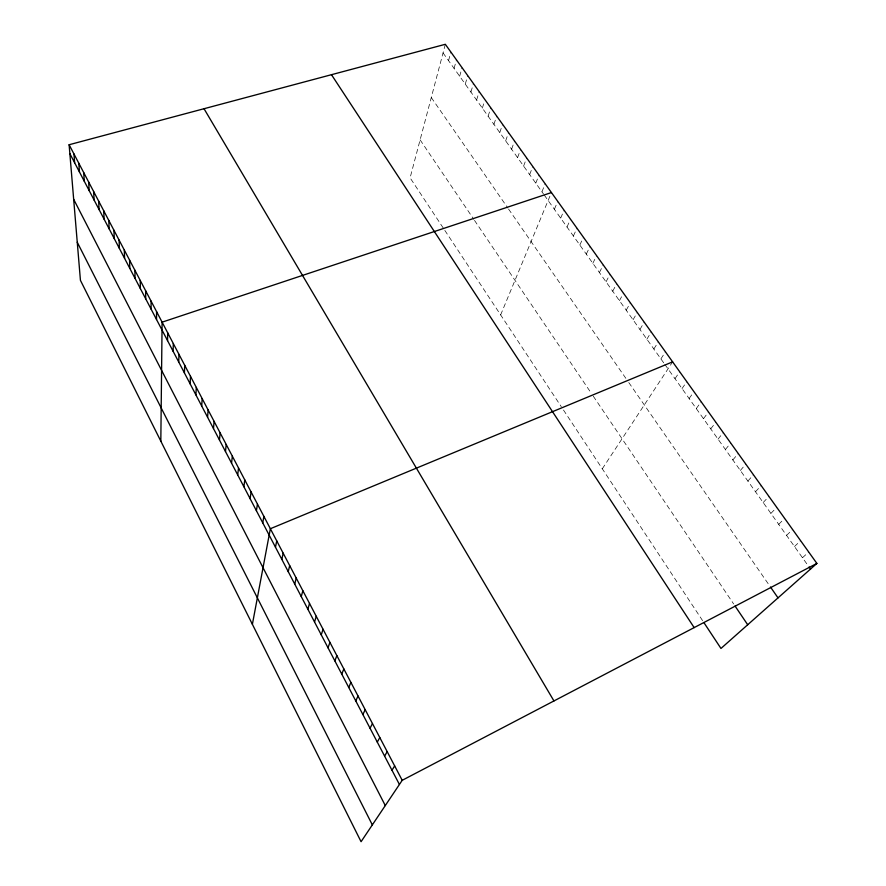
<?xml version="1.0" encoding="UTF-8"?>
<svg xmlns="http://www.w3.org/2000/svg" width="886" height="886" viewBox="0 0 886 886"><rect width="100%" height="100%" fill="white"/><g stroke="black" fill="none" stroke-linecap="round" stroke-linejoin="round"><path stroke-width="0.66" stroke-dasharray="4.43 3.32" d="M445.326 44.3L410.096 177.831L444.107 229.319M448.549 60.647L450.874 52.052M454.086 68.421L456.456 59.86M459.657 76.24L462.082 67.713M465.272 84.126L467.753 75.631M470.92 92.066L473.456 83.605M476.613 100.052L479.204 91.635M482.338 108.103L484.609 100.915M488.108 116.21L490.811 107.859M493.923 124.372L496.681 116.055M499.77 132.59L502.595 124.306M505.673 140.874L508.542 132.623M511.61 149.213L514.544 141.007M517.59 157.608L520.58 149.446M523.604 166.07L526.661 157.941M529.673 174.586L532.785 166.502M535.786 183.169L538.965 175.129M541.933 191.808L545.178 183.812M500.645 314.907L551.435 192.561M554.381 209.295L557.748 201.377M560.672 218.122L564.105 210.259M567.007 227.026L570.506 219.207M573.397 235.997L576.963 228.211M579.821 245.023L583.464 237.293M586.299 254.127L590.01 246.452M592.834 263.297L596.61 255.666M599.412 272.534L603.255 264.958M606.035 281.837L609.956 274.317M612.713 291.217L616.7 283.741M619.436 300.664L623.5 293.244M626.214 310.189L630.356 302.824M633.047 319.78L637.267 312.47M639.936 329.448L644.222 322.194M646.869 339.194L651.243 331.995M653.857 349.018L658.309 341.874M660.901 358.908L665.441 351.831M602.303 468.805L672.618 361.865M674.988 378.687L679.684 371.732M682.032 388.577L686.805 381.689M689.12 398.534L693.284 392.686M696.263 408.579L701.203 401.812M703.473 418.69L708.49 411.99M710.727 428.89L715.844 422.257M718.048 439.157L723.242 432.601M725.412 449.512L730.706 443.022M732.844 459.956L738.226 453.532M740.342 470.477L745.813 464.12M747.884 481.076L753.454 474.807M755.492 491.763L761.152 485.572M763.167 502.539L768.926 496.415M770.898 513.404L776.756 507.357M778.694 524.357L784.642 518.388M786.558 535.388L792.605 529.507M794.476 546.518L800.623 540.715M802.472 557.737L808.719 552.022M443.055 52.916L543.483 193.99M544.259 195.075L664.057 363.338M664.854 364.445L808.331 565.966M431.283 97.538L507.844 208.022M508.564 209.063L625.848 378.322M628.783 382.542L769.724 585.934M420.119 139.877L473.733 219.241M474.497 220.37L590.962 392.764M593.266 396.164L733.641 603.942M444.827 230.404L561.325 406.763M563.474 410.019L702.631 620.687"/><path stroke-width="1.33" d="M156.534 319.536L156.567 311.595M160.82 441.139L162.105 322.161L551.435 192.561M167.543 340.612L167.687 332.804M173.124 351.288L173.313 343.546M178.739 362.042L178.994 354.378M184.41 372.895L184.72 365.309M190.125 383.837L190.49 376.328M195.895 394.879L196.315 387.437M201.709 406.01L202.196 398.645M207.579 417.24L208.121 409.963M213.493 428.569L214.102 421.371M219.462 439.999L220.127 432.877M225.487 451.517L226.207 444.484M231.556 463.145L232.353 456.201M237.692 474.874L238.544 468.018M243.871 486.713L244.791 479.935M250.107 498.652L251.103 491.974M256.397 510.701L257.461 504.112M262.754 522.851L263.884 516.361M252.388 624.298L270.363 528.72L672.618 361.865M275.468 547.194L276.742 540.903M281.837 559.376L283.177 553.185M288.249 571.68L289.678 565.578M294.739 584.084L296.223 578.082M301.273 596.599L302.846 590.707M307.874 609.225L309.513 603.444M314.53 621.972L316.258 616.302M321.253 634.83L323.058 629.27M328.03 647.81L329.913 642.372M334.875 660.912L336.846 655.585M341.774 674.135L343.834 668.919M348.752 687.481L350.889 682.386M355.784 700.948L358.01 695.986M362.883 714.537L365.209 709.708M370.049 728.259L372.463 723.552M377.292 742.114L379.795 737.54M384.602 756.101L387.193 751.66M391.977 770.222L394.669 765.914M816.881 563.418L402.211 780.311L361.067 841.7L80.438 280.353L69.119 144.739L445.326 44.3L816.881 563.418L720.971 648.452L704.093 622.891M809.062 566.996L810.524 569.056M770.477 587.019L778.008 597.884M735.048 606.024L747.695 624.752M331.475 74.69L694.159 627.609M204.024 108.723L553.949 700.948M69.119 144.739L402.211 780.311M69.861 153.621L399.42 784.475M73.682 199.328L385.288 805.562M77.259 242.243L372.33 824.888M73.948 153.931L74.645 162.769M78.799 163.201L79.463 171.995M83.694 172.548L84.314 181.287M88.633 181.962L89.209 190.656M93.606 191.454L94.149 200.103M98.623 201.022L99.121 209.617M103.684 210.669L104.127 219.219M108.779 220.404L109.177 228.887M113.917 230.205L114.272 238.633M119.089 240.084L119.411 248.457M124.317 250.051L124.583 258.369M129.577 260.096L129.799 268.358M134.893 270.23L135.06 278.425M140.243 280.441L140.365 288.57M145.636 290.741L145.714 298.815M151.085 301.129L151.107 309.136"/></g></svg>
